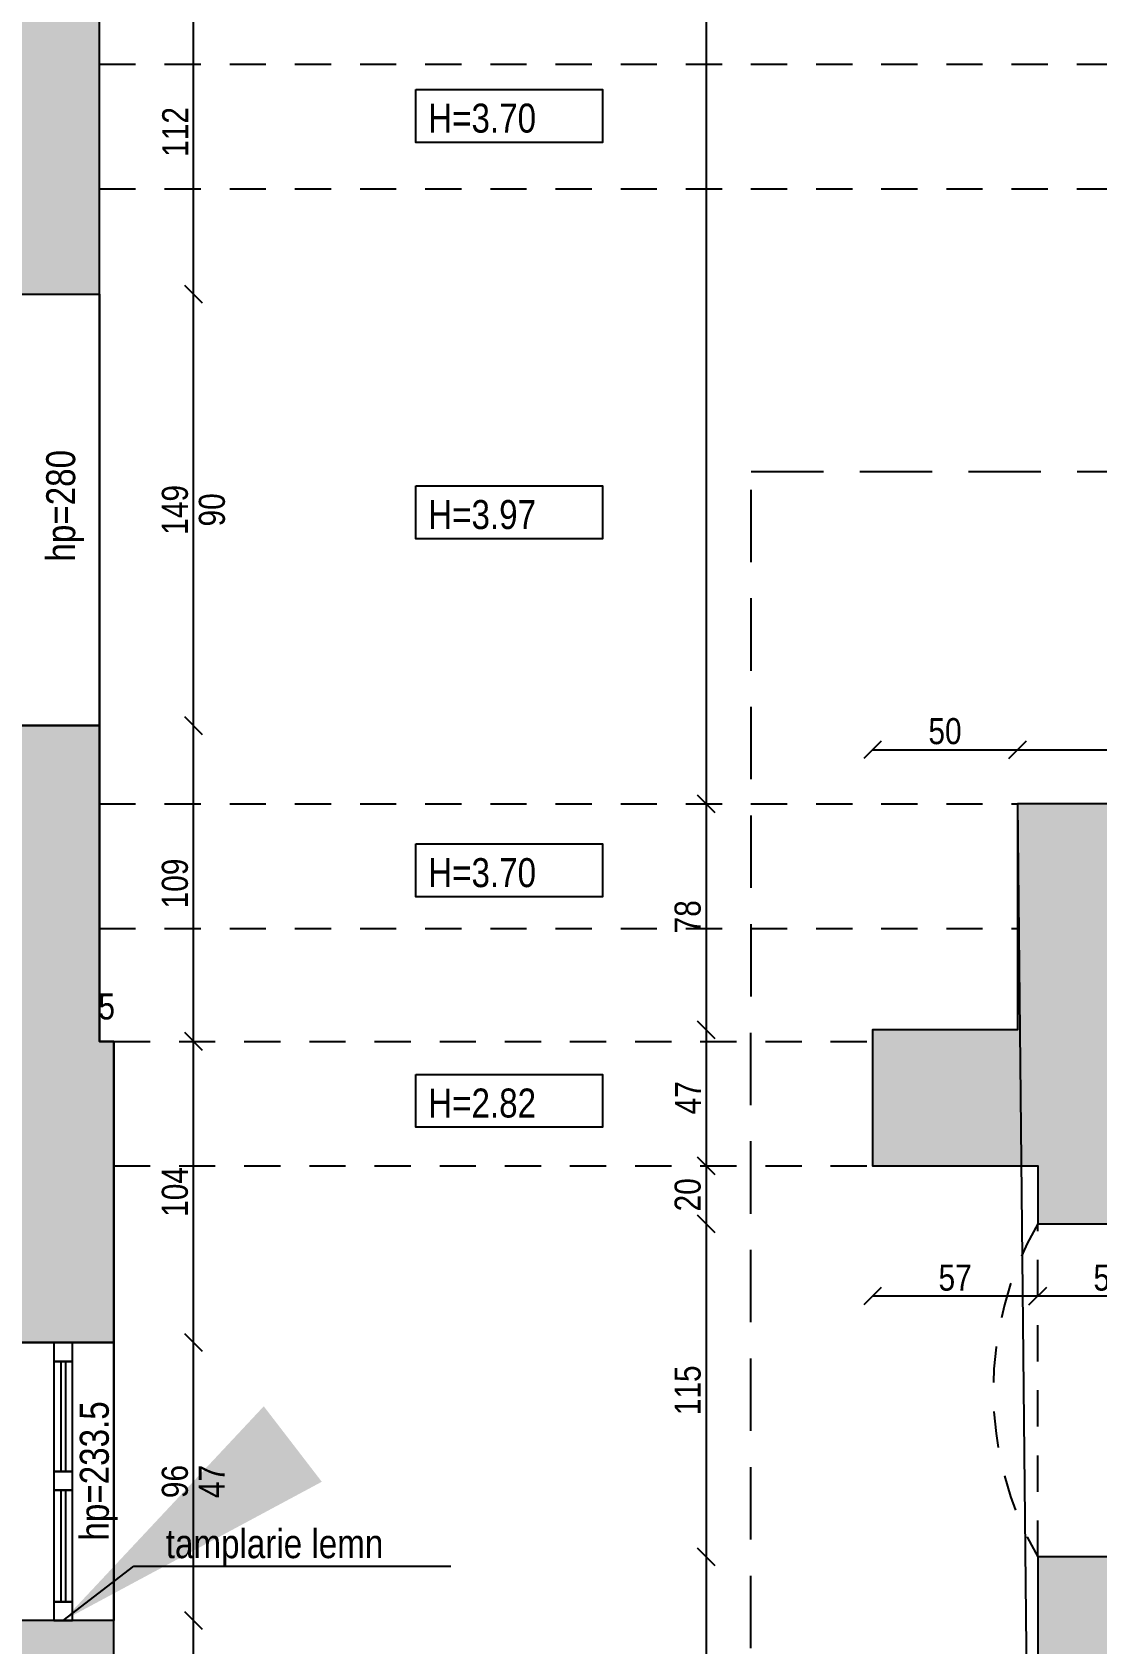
# Model space of a CAD drawing. Header units: metres. Extents: x 493 to 630, y -132 to -15.
# Drawn here: x 553.85 to 557.53, y -74.7 to -69.14 of the extents above; entities that cross this region are included whole.
import ezdxf
from ezdxf import colors
from ezdxf.entities.mleader import LeaderData, LeaderLine
from ezdxf.math import Vec2, Vec3

# ---------------------------------------------------------------- set-up
doc = ezdxf.new("R2010")
doc.units = ezdxf.units.M
doc.header["$MEASUREMENT"] = 0
doc.header["$PDMODE"] = 3
doc.linetypes.add('HIDDEN', pattern=[0.375, 0.25, -0.125])
doc.linetypes.add('HIDDEN2', pattern=[0.1875, 0.125, -0.0625])
for name, color, linetype in [('a_caramida', 2, 'Continuous'), ('a_cote_50', 9, 'Continuous'), ('a_grinzi', 253, 'HIDDEN'), ('a_pereti_hasuri', 253, 'Continuous'), ('a_scari_punctat', 40, 'HIDDEN2'), ('a_sticla', 4, 'Continuous'), ('a_tamplarie_usi', 6, 'Continuous'), ('a_text', 7, 'Continuous'), ('a_vederi', 74, 'Continuous')]:
    doc.layers.add(name, color=color, linetype=linetype)
doc.layers.add('a_suprafete', color=7, linetype='Continuous', plot=False)
doc.styles.get("Standard").update_dxf_attribs({"font": 'ARIALN.TTF'})
doc.dimstyles.new('50 cote', dxfattribs={"dimtxt": 0.09, "dimasz": 0.06, "dimexe": 0, "dimexo": 0, "dimgap": 0.018, "dimtad": 1, "dimdec": 1, "dimlfac": 100, "dimrnd": 0.5, "dimdsep": 46, "dimtxsty": 'Standard', "dimblk": 'OBLIQUE', "dimcen": 0.00045, "dimclrd": 256, "dimclrt": 4, "dimadec": 1, "dimazin": 0, "dimtfac": 1, "dimtdec": 1, "dimtix": 1, "dimtofl": 0, "dimtmove": 0, "dimatfit": 3, "dimldrblk": 'OBLIQUE', "dimfxl": 0, "dimtolj": 1, "dimtzin": 0, "dimarcsym": 0})
pattern_1 = [(45, (-4876.954644, 8292.469365), (-0.04419417382, 0.04419417382), []), (45, (-4876.91045, 8292.469365), (-0.04419417382, 0.04419417382), [0.03125, -0.015625])]

# ---------------------------------------------------------------- blocks, each defined once
blk = doc.blocks.new('_Oblique')
at = {"color": 0, "linetype": 'ByBlock', "lineweight": -2}
blk.add_line((-0.5, -0.5), (0.5, 0.5), dxfattribs=at)
blk = doc.blocks.new('*D479')
at = {"layer": 'a_cote_50', "lineweight": -2, "ltscale": 0.3}
blk.add_line((556.1808, -65.8896), (556.1808, -71.7996), dxfattribs=at)
at = {"layer": 'Defpoints', "color": 0, "ltscale": 0.3}
for p in [(556.489, -65.8896), (556.1808, -71.7996), (556.1942, -71.7996)]:
    blk.add_point(p, dxfattribs=at)
at = {"layer": 'a_cote_50', "lineweight": -2, "ltscale": 0.3, "xscale": 0.06, "yscale": 0.06, "zscale": 0.06}
for p, rotation in [((556.1808, -65.8896), 90), ((556.1808, -71.7996), 270)]:
    blk.add_blockref('_Oblique', p, dxfattribs=dict(at, rotation=rotation))
at = {"layer": 'a_cote_50', "color": 4, "ltscale": 0.3, "insert": (556.1168, -68.8446), "char_height": 0.09, "attachment_point": 5, "rotation": 90}
blk.add_mtext('\\A1;591', dxfattribs=at)
blk = doc.blocks.new('*D480')
at = {"layer": 'a_cote_50', "lineweight": -2, "ltscale": 0.3}
blk.add_line((556.1808, -71.7996), (556.1808, -72.5796), dxfattribs=at)
at = {"layer": 'Defpoints', "color": 0, "ltscale": 0.3}
for p in [(556.1942, -71.7996), (556.1808, -72.5796), (556.3904, -72.5796)]:
    blk.add_point(p, dxfattribs=at)
at = {"layer": 'a_cote_50', "lineweight": -2, "ltscale": 0.3, "xscale": 0.06, "yscale": 0.06, "zscale": 0.06}
for p, rotation in [((556.1808, -71.7996), 90), ((556.1808, -72.5796), 270)]:
    blk.add_blockref('_Oblique', p, dxfattribs=dict(at, rotation=rotation))
at = {"layer": 'a_cote_50', "color": 4, "ltscale": 0.3, "insert": (556.1168, -72.1896), "char_height": 0.09, "attachment_point": 5, "rotation": 90}
blk.add_mtext('\\A1;78', dxfattribs=at)
blk = doc.blocks.new('*D481')
at = {"layer": 'a_cote_50', "lineweight": -2, "ltscale": 0.3}
blk.add_line((556.1808, -72.5796), (556.1808, -73.0496), dxfattribs=at)
at = {"layer": 'Defpoints', "color": 0, "ltscale": 0.3}
for p in [(556.3904, -72.5796), (556.1808, -73.0496), (556.3904, -73.0496)]:
    blk.add_point(p, dxfattribs=at)
at = {"layer": 'a_cote_50', "lineweight": -2, "ltscale": 0.3, "xscale": 0.06, "yscale": 0.06, "zscale": 0.06}
for p, rotation in [((556.1808, -72.5796), 90), ((556.1808, -73.0496), 270)]:
    blk.add_blockref('_Oblique', p, dxfattribs=dict(at, rotation=rotation))
at = {"layer": 'a_cote_50', "color": 4, "ltscale": 0.3, "insert": (556.1178, -72.8146), "char_height": 0.09, "attachment_point": 5, "rotation": 90}
blk.add_mtext('\\A1;47', dxfattribs=at)
blk = doc.blocks.new('*D482')
at = {"layer": 'a_cote_50', "lineweight": -2, "ltscale": 0.3}
blk.add_line((556.1808, -73.0496), (556.1808, -73.2496), dxfattribs=at)
at = {"layer": 'Defpoints', "color": 0, "ltscale": 0.3}
for p in [(556.3904, -73.0496), (556.1808, -73.2496), (556.9604, -73.2496)]:
    blk.add_point(p, dxfattribs=at)
at = {"layer": 'a_cote_50', "lineweight": -2, "ltscale": 0.3, "xscale": 0.06, "yscale": 0.06, "zscale": 0.06}
for p, rotation in [((556.1808, -73.0496), 90), ((556.1808, -73.2496), 270)]:
    blk.add_blockref('_Oblique', p, dxfattribs=dict(at, rotation=rotation))
at = {"layer": 'a_cote_50', "color": 4, "ltscale": 0.3, "insert": (556.1168, -73.1496), "char_height": 0.09, "attachment_point": 5, "rotation": 90}
blk.add_mtext('\\A1;20', dxfattribs=at)
blk = doc.blocks.new('*D483')
at = {"layer": 'a_cote_50', "lineweight": -2, "ltscale": 0.3}
blk.add_line((556.1808, -73.2496), (556.1808, -74.3996), dxfattribs=at)
at = {"layer": 'Defpoints', "color": 0, "ltscale": 0.3}
for p in [(556.9604, -73.2496), (556.1808, -74.3996), (557.4604, -74.3996)]:
    blk.add_point(p, dxfattribs=at)
at = {"layer": 'a_cote_50', "lineweight": -2, "ltscale": 0.3, "xscale": 0.06, "yscale": 0.06, "zscale": 0.06}
for p, rotation in [((556.1808, -73.2496), 90), ((556.1808, -74.3996), 270)]:
    blk.add_blockref('_Oblique', p, dxfattribs=dict(at, rotation=rotation))
at = {"layer": 'a_cote_50', "color": 4, "ltscale": 0.3, "insert": (556.1168, -73.8246), "char_height": 0.09, "attachment_point": 5, "rotation": 90}
blk.add_mtext('\\A1;115', dxfattribs=at)
blk = doc.blocks.new('*D484')
at = {"layer": 'a_cote_50', "lineweight": -2, "ltscale": 0.3}
blk.add_line((556.1808, -74.3996), (556.1808, -78.5696), dxfattribs=at)
at = {"layer": 'Defpoints', "color": 0, "ltscale": 0.3}
for p in [(557.4604, -74.3996), (556.1808, -78.5696), (556.9604, -78.5696)]:
    blk.add_point(p, dxfattribs=at)
at = {"layer": 'a_cote_50', "lineweight": -2, "ltscale": 0.3, "xscale": 0.06, "yscale": 0.06, "zscale": 0.06}
for p, rotation in [((556.1808, -74.3996), 90), ((556.1808, -78.5696), 270)]:
    blk.add_blockref('_Oblique', p, dxfattribs=dict(at, rotation=rotation))
at = {"layer": 'a_cote_50', "color": 4, "ltscale": 0.3, "insert": (556.1176, -76.4846), "char_height": 0.09, "attachment_point": 5, "rotation": 90}
blk.add_mtext('\\A1;417', dxfattribs=at)
blk = doc.blocks.new('*D495')
at = {"layer": 'a_cote_50', "lineweight": -2, "ltscale": 0.3}
blk.add_line((554.4101, -75.7996), (554.4101, -74.6196), dxfattribs=at)
at = {"layer": 'Defpoints', "color": 0, "ltscale": 0.3}
for p in [(554.1351, -74.6196), (554.4101, -74.6196), (554.1351, -75.7996)]:
    blk.add_point(p, dxfattribs=at)
at = {"layer": 'a_cote_50', "lineweight": -2, "ltscale": 0.3, "xscale": 0.06, "yscale": 0.06, "zscale": 0.06}
for p, rotation in [((554.4101, -74.6196), 90), ((554.4101, -75.7996), 270)]:
    blk.add_blockref('_Oblique', p, dxfattribs=dict(at, rotation=rotation))
at = {"layer": 'a_cote_50', "color": 4, "ltscale": 0.3, "insert": (554.3461, -75.2096), "char_height": 0.09, "attachment_point": 5, "rotation": 90}
blk.add_mtext('\\A1;118', dxfattribs=at)
blk = doc.blocks.new('*D496')
at = {"layer": 'a_cote_50', "lineweight": -2, "ltscale": 0.3}
blk.add_line((554.4101, -74.6196), (554.4101, -73.6596), dxfattribs=at)
at = {"layer": 'Defpoints', "color": 0, "ltscale": 0.3}
for p in [(554.1351, -73.6596), (554.4101, -73.6596), (554.1351, -74.6196)]:
    blk.add_point(p, dxfattribs=at)
at = {"layer": 'a_cote_50', "lineweight": -2, "ltscale": 0.3, "xscale": 0.06, "yscale": 0.06, "zscale": 0.06}
for p, rotation in [((554.4101, -73.6596), 90), ((554.4101, -74.6196), 270)]:
    blk.add_blockref('_Oblique', p, dxfattribs=dict(at, rotation=rotation))
at = {"layer": 'a_cote_50', "color": 4, "ltscale": 0.3, "char_height": 0.09, "attachment_point": 5, "rotation": 90}
for s, insert in [('\\A1;96', (554.3461, -74.1396)), ('\\A1;47', (554.4731, -74.1396))]:
    blk.add_mtext(s, dxfattribs=dict(at, insert=insert))
blk = doc.blocks.new('*D497')
at = {"layer": 'a_cote_50', "lineweight": -2, "ltscale": 0.3}
blk.add_line((554.4101, -73.6596), (554.4101, -72.6196), dxfattribs=at)
at = {"layer": 'Defpoints', "color": 0, "ltscale": 0.3}
for p in [(554.1351, -72.6196), (554.4101, -72.6196), (554.1351, -73.6596)]:
    blk.add_point(p, dxfattribs=at)
at = {"layer": 'a_cote_50', "lineweight": -2, "ltscale": 0.3, "xscale": 0.06, "yscale": 0.06, "zscale": 0.06}
for p, rotation in [((554.4101, -72.6196), 90), ((554.4101, -73.6596), 270)]:
    blk.add_blockref('_Oblique', p, dxfattribs=dict(at, rotation=rotation))
at = {"layer": 'a_cote_50', "color": 4, "ltscale": 0.3, "insert": (554.3461, -73.1396), "char_height": 0.09, "attachment_point": 5, "rotation": 90}
blk.add_mtext('\\A1;104', dxfattribs=at)
blk = doc.blocks.new('*D498')
at = {"layer": 'a_cote_50', "lineweight": -2, "ltscale": 0.3}
blk.add_line((554.4101, -72.6196), (554.4101, -71.5296), dxfattribs=at)
at = {"layer": 'Defpoints', "color": 0, "ltscale": 0.3}
for p in [(554.0629, -71.5296), (554.4101, -71.5296), (554.1351, -72.6196)]:
    blk.add_point(p, dxfattribs=at)
at = {"layer": 'a_cote_50', "lineweight": -2, "ltscale": 0.3, "xscale": 0.06, "yscale": 0.06, "zscale": 0.06}
for p, rotation in [((554.4101, -71.5296), 90), ((554.4101, -72.6196), 270)]:
    blk.add_blockref('_Oblique', p, dxfattribs=dict(at, rotation=rotation))
at = {"layer": 'a_cote_50', "color": 4, "ltscale": 0.3, "insert": (554.3461, -72.0746), "char_height": 0.09, "attachment_point": 5, "rotation": 90}
blk.add_mtext('\\A1;109', dxfattribs=at)
blk = doc.blocks.new('*D499')
at = {"layer": 'a_cote_50', "lineweight": -2, "ltscale": 0.3}
blk.add_line((554.4101, -71.5296), (554.4101, -70.0396), dxfattribs=at)
at = {"layer": 'Defpoints', "color": 0, "ltscale": 0.3}
for p in [(554.0851, -70.0396), (554.4101, -70.0396), (554.0629, -71.5296)]:
    blk.add_point(p, dxfattribs=at)
at = {"layer": 'a_cote_50', "lineweight": -2, "ltscale": 0.3, "xscale": 0.06, "yscale": 0.06, "zscale": 0.06}
for p, rotation in [((554.4101, -70.0396), 90), ((554.4101, -71.5296), 270)]:
    blk.add_blockref('_Oblique', p, dxfattribs=dict(at, rotation=rotation))
at = {"layer": 'a_cote_50', "color": 4, "ltscale": 0.3, "char_height": 0.09, "attachment_point": 5, "rotation": 90}
for s, insert in [('\\A1;149', (554.3461, -70.7846)), ('\\A1;90', (554.474, -70.7846))]:
    blk.add_mtext(s, dxfattribs=dict(at, insert=insert))
blk = doc.blocks.new('*D500')
at = {"layer": 'a_cote_50', "lineweight": -2, "ltscale": 0.3}
blk.add_line((554.4101, -70.0396), (554.4101, -68.9196), dxfattribs=at)
at = {"layer": 'Defpoints', "color": 0, "ltscale": 0.3}
for p in [(554.0851, -68.9196), (554.4101, -68.9196), (554.0851, -70.0396)]:
    blk.add_point(p, dxfattribs=at)
at = {"layer": 'a_cote_50', "lineweight": -2, "ltscale": 0.3, "xscale": 0.06, "yscale": 0.06, "zscale": 0.06}
for p, rotation in [((554.4101, -68.9196), 90), ((554.4101, -70.0396), 270)]:
    blk.add_blockref('_Oblique', p, dxfattribs=dict(at, rotation=rotation))
at = {"layer": 'a_cote_50', "color": 4, "ltscale": 0.3, "insert": (554.3469, -69.4796), "char_height": 0.09, "attachment_point": 5, "rotation": 90}
blk.add_mtext('\\A1;112', dxfattribs=at)
blk = doc.blocks.new('*D505')
at = {"layer": 'a_cote_50', "lineweight": -2, "ltscale": 0.3}
blk.add_line((557.8251, -73.4998), (557.3251, -73.4998), dxfattribs=at)
at = {"layer": 'Defpoints', "color": 0, "ltscale": 0.3}
for p in [(557.3251, -73.2496), (557.8251, -73.2496), (557.3251, -73.4998)]:
    blk.add_point(p, dxfattribs=at)
at = {"layer": 'a_cote_50', "lineweight": -2, "ltscale": 0.3, "xscale": 0.06, "yscale": 0.06, "zscale": 0.06, "rotation": 180}
blk.add_blockref('_Oblique', (557.3251, -73.4998), dxfattribs=at)
at = {"layer": 'a_cote_50', "lineweight": -2, "ltscale": 0.3, "xscale": 0.06, "yscale": 0.06, "zscale": 0.06}
blk.add_blockref('_Oblique', (557.8251, -73.4998), dxfattribs=at)
at = {"layer": 'a_cote_50', "color": 4, "ltscale": 0.3, "insert": (557.5751, -73.4359), "char_height": 0.09, "attachment_point": 5}
blk.add_mtext('\\A1;50', dxfattribs=at)
blk = doc.blocks.new('*D506')
at = {"layer": 'a_cote_50', "lineweight": -2, "ltscale": 0.3}
blk.add_line((557.3251, -73.4998), (556.7551, -73.4998), dxfattribs=at)
at = {"layer": 'Defpoints', "color": 0, "ltscale": 0.3}
for p in [(556.7551, -73.0496), (557.3251, -73.2496), (556.7551, -73.4998)]:
    blk.add_point(p, dxfattribs=at)
at = {"layer": 'a_cote_50', "lineweight": -2, "ltscale": 0.3, "xscale": 0.06, "yscale": 0.06, "zscale": 0.06, "rotation": 180}
blk.add_blockref('_Oblique', (556.7551, -73.4998), dxfattribs=at)
at = {"layer": 'a_cote_50', "lineweight": -2, "ltscale": 0.3, "xscale": 0.06, "yscale": 0.06, "zscale": 0.06}
blk.add_blockref('_Oblique', (557.3251, -73.4998), dxfattribs=at)
at = {"layer": 'a_cote_50', "color": 4, "ltscale": 0.3, "insert": (557.0401, -73.4361), "char_height": 0.09, "attachment_point": 5}
blk.add_mtext('\\A1;57', dxfattribs=at)
blk = doc.blocks.new('*D507')
at = {"layer": 'a_cote_50', "lineweight": -2, "ltscale": 0.3}
blk.add_line((556.7551, -71.6131), (557.2551, -71.6131), dxfattribs=at)
at = {"layer": 'Defpoints', "color": 0, "ltscale": 0.3}
for p in [(557.2551, -71.6131), (556.7551, -72.5796), (557.2551, -72.5796)]:
    blk.add_point(p, dxfattribs=at)
at = {"layer": 'a_cote_50', "lineweight": -2, "ltscale": 0.3, "xscale": 0.06, "yscale": 0.06, "zscale": 0.06, "rotation": 180}
blk.add_blockref('_Oblique', (556.7551, -71.6131), dxfattribs=at)
at = {"layer": 'a_cote_50', "lineweight": -2, "ltscale": 0.3, "xscale": 0.06, "yscale": 0.06, "zscale": 0.06}
blk.add_blockref('_Oblique', (557.2551, -71.6131), dxfattribs=at)
at = {"layer": 'a_cote_50', "color": 4, "ltscale": 0.3, "insert": (557.0051, -71.5491), "char_height": 0.09, "attachment_point": 5}
blk.add_mtext('\\A1;50', dxfattribs=at)
blk = doc.blocks.new('*D508')
at = {"layer": 'a_cote_50', "lineweight": -2, "ltscale": 0.3}
blk.add_line((557.2551, -71.6131), (560.1551, -71.6131), dxfattribs=at)
at = {"layer": 'Defpoints', "color": 0, "ltscale": 0.3}
for p in [(560.1551, -71.6131), (560.1551, -71.7795), (557.2551, -72.5796)]:
    blk.add_point(p, dxfattribs=at)
at = {"layer": 'a_cote_50', "lineweight": -2, "ltscale": 0.3, "xscale": 0.06, "yscale": 0.06, "zscale": 0.06, "rotation": 180}
blk.add_blockref('_Oblique', (557.2551, -71.6131), dxfattribs=at)
at = {"layer": 'a_cote_50', "lineweight": -2, "ltscale": 0.3, "xscale": 0.06, "yscale": 0.06, "zscale": 0.06}
blk.add_blockref('_Oblique', (560.1551, -71.6131), dxfattribs=at)
at = {"layer": 'a_cote_50', "color": 4, "ltscale": 0.3, "insert": (558.7051, -71.5491), "char_height": 0.09, "attachment_point": 5}
blk.add_mtext('\\A1;290', dxfattribs=at)
blk = doc.blocks.new('*D509')
at = {"layer": 'Defpoints', "color": 0, "ltscale": 0.3}
for p in [(554.1351, -72.5635), (554.0851, -72.6196), (554.1351, -72.6196)]:
    blk.add_point(p, dxfattribs=at)
at = {"layer": 'a_cote_50', "color": 4, "ltscale": 0.3, "insert": (554.1101, -72.4997), "char_height": 0.09, "attachment_point": 5}
blk.add_mtext('\\A1;5', dxfattribs=at)

msp = doc.modelspace()

# ---------------------------------------------------------------- hatches: boundary and pattern name
at = {"layer": 'a_pereti_hasuri', "ltscale": 0.3}
h = msp.add_hatch(dxfattribs=at)
h.set_pattern_fill('ANSI33', color=256, scale=0.25, style=0)
h.set_pattern_definition(pattern_1)
edge = h.paths.add_edge_path()
edge.add_line((553.5851, -64.0309), (553.5851, -64.8596))
edge.add_line((553.5851, -64.8596), (554.0851, -64.8596))
edge.add_line((554.0851, -64.8596), (554.0851, -64.4396))
edge.add_line((554.0851, -64.4396), (558.4151, -64.4396))
edge.add_line((558.4151, -64.4396), (558.4151, -65.8896))
edge.add_line((558.4151, -65.8896), (560.1551, -65.8896))
edge.add_line((560.1551, -65.8896), (560.1551, -71.7996))
edge.add_line((560.1551, -71.7996), (557.2551, -71.7996))
edge.add_line((557.2551, -71.7996), (557.2551, -72.5796))
edge.add_line((557.2551, -72.5796), (556.7551, -72.5796))
edge.add_line((556.7551, -72.5796), (556.7551, -73.0496))
edge.add_line((556.7551, -73.0496), (557.3251, -73.0496))
edge.add_line((557.3251, -73.0496), (557.3251, -73.2496))
edge.add_line((557.3251, -73.2496), (557.8251, -73.2496))
edge.add_line((557.8251, -73.2496), (557.8251, -74.3996))
edge.add_line((557.8251, -74.3996), (557.3251, -74.3996))
edge.add_line((557.3251, -74.3996), (557.3251, -78.5696))
edge.add_line((557.3251, -78.5696), (556.5351, -78.5696))
edge.add_line((556.5351, -78.5696), (556.5351, -79.5396))
edge.add_line((556.5351, -79.5396), (556.3651, -79.5396))
edge.add_line((556.3651, -79.5396), (556.3651, -79.9896))
edge.add_line((556.3651, -79.9896), (554.8351, -79.9896))
edge.add_line((554.8351, -79.9896), (554.8351, -79.5396))
edge.add_line((554.8351, -79.5396), (554.1851, -79.5396))
edge.add_line((554.1851, -79.5396), (554.1851, -78.8996))
edge.add_line((554.1851, -78.8996), (553.7851, -78.8996))
edge.add_line((553.7851, -78.8996), (553.7851, -79.3896))
edge.add_line((553.7851, -79.3896), (553.7853, -80.4846))
edge.add_line((553.7853, -80.4846), (554.2605, -80.4846))
edge.add_line((554.2605, -80.4846), (554.2605, -80.1046))
edge.add_line((554.2605, -80.1046), (560.5705, -80.1046))
edge.add_line((560.5705, -80.1046), (560.5705, -80.0946))
edge.add_line((560.5705, -80.0946), (560.6605, -80.0946))
edge.add_line((560.6605, -80.0946), (560.9305, -79.8546))
edge.add_line((560.9305, -79.8546), (560.9305, -75.4046))
edge.add_line((560.9305, -75.4046), (561.3189, -75.4046))
edge.add_line((561.3189, -75.4046), (561.3205, -74.5846))
edge.add_line((561.3205, -74.5846), (560.8355, -74.5846))
edge.add_line((560.8355, -74.5846), (560.8355, -73.9843))
edge.add_line((560.8355, -73.9843), (560.5922, -73.9843))
edge.add_line((560.5922, -73.9843), (560.5922, -74.0643))
edge.add_line((560.5922, -74.0643), (560.1022, -74.0643))
edge.add_line((560.1022, -74.0643), (560.1022, -74.5943))
edge.add_line((560.1022, -74.5943), (559.7172, -74.5943))
edge.add_line((559.7172, -74.5943), (559.7172, -74.7343))
edge.add_line((559.7172, -74.7343), (559.9022, -74.7343))
edge.add_line((559.9022, -74.7343), (559.9022, -75.3843))
edge.add_line((559.9022, -75.3843), (560.3822, -75.3843))
edge.add_line((560.3822, -75.3843), (560.3822, -79.8543))
edge.add_line((560.3822, -79.8543), (557.9322, -79.8543))
edge.add_line((557.9322, -79.8543), (557.9322, -75.3843))
edge.add_line((557.9322, -75.3843), (558.6822, -75.3843))
edge.add_line((558.6822, -75.3843), (558.6822, -74.7343))
edge.add_line((558.6822, -74.7343), (558.8772, -74.7343))
edge.add_line((558.8772, -74.7343), (558.8772, -74.5943))
edge.add_line((558.8772, -74.5943), (557.8972, -74.5943))
edge.add_line((557.8972, -74.5943), (557.8972, -72.4143))
edge.add_line((557.8972, -72.4143), (558.4263, -72.4143))
edge.add_line((558.4263, -72.4143), (558.4263, -72.2143))
edge.add_line((558.4263, -72.2143), (559.6263, -72.2143))
edge.add_line((559.6263, -72.2143), (559.6262, -72.4157))
edge.add_line((559.6262, -72.4157), (559.9886, -72.4143))
edge.add_line((559.9886, -72.4143), (560.1072, -72.7643))
edge.add_line((560.1072, -72.7643), (560.1072, -72.9543))
edge.add_line((560.1072, -72.9543), (560.5922, -72.9543))
edge.add_line((560.5922, -72.9543), (560.5922, -73.0343))
edge.add_line((560.5922, -73.0343), (560.8355, -73.0343))
edge.add_line((560.8355, -73.0343), (560.8355, -72.7243))
edge.add_line((560.8355, -72.7243), (562.8755, -72.7243))
edge.add_line((562.8755, -72.7243), (562.8755, -74.6143))
edge.add_line((562.8755, -74.6143), (562.4205, -74.6143))
edge.add_line((562.4205, -74.6143), (562.4205, -75.4343))
edge.add_line((562.4205, -75.4343), (562.9905, -75.4343))
edge.add_line((562.9905, -75.4343), (562.9905, -77.9346))
edge.add_line((562.9905, -77.9346), (563.3205, -77.9346))
edge.add_line((563.3205, -77.9346), (563.3205, -75.4543))
edge.add_line((563.3205, -75.4543), (564.3507, -75.4543))
edge.add_line((564.3507, -75.4543), (564.3507, -74.9543))
edge.add_arc((564.8611, -76.0494), 1.2082, 63.4858, 114.9902, ccw=False)
edge.add_line((565.4005, -74.9682), (565.4005, -75.4543))
edge.add_line((565.4005, -75.4543), (570.1405, -75.4543))
edge.add_line((570.1405, -75.4543), (570.1405, -77.0396))
edge.add_line((570.1405, -77.0396), (570.8655, -77.0396))
edge.add_line((570.8655, -77.0396), (570.8655, -74.7411))
edge.add_line((570.8655, -74.7411), (570.6253, -74.7411))
edge.add_line((570.6253, -74.7411), (570.6253, -73.8333))
edge.add_line((570.6253, -73.8333), (569.7451, -73.8333))
edge.add_line((569.7451, -73.8333), (569.7451, -74.5033))
edge.add_line((569.7451, -74.5033), (563.8051, -74.5033))
edge.add_line((563.8051, -74.5033), (563.8051, -70.1633))
edge.add_line((563.8051, -70.1633), (562.9151, -70.1633))
edge.add_line((562.9151, -70.1633), (562.9151, -70.1933))
edge.add_line((562.9151, -70.1933), (562.9151, -72.3733))
edge.add_line((562.9151, -72.3733), (560.8151, -72.3733))
edge.add_line((560.8151, -72.3733), (560.8151, -70.2533))
edge.add_line((560.8151, -70.2533), (560.8151, -63.7033))
edge.add_line((560.8151, -63.7033), (561.1751, -63.7033))
edge.add_line((561.1751, -63.7033), (561.1751, -63.3461))
edge.add_line((561.1751, -63.3461), (560.7751, -63.3461))
edge.add_line((560.7751, -63.3461), (560.7751, -63.0761))
edge.add_line((560.7751, -63.0761), (560.1051, -63.0761))
edge.add_line((560.1051, -63.0761), (560.1051, -63.5161))
edge.add_line((560.1051, -63.5161), (552.9251, -63.5161))
edge.add_line((552.9251, -63.5161), (552.9251, -62.9761))
edge.add_line((552.9251, -62.9761), (552.4201, -62.9761))
edge.add_line((552.4201, -62.9761), (552.4276, -64.0296))
edge.add_line((552.4276, -64.0296), (553.5851, -64.0296))
h = msp.add_hatch(dxfattribs=at)
h.set_pattern_fill('ANSI33', color=256, scale=0.25, style=0)
h.set_pattern_definition(pattern_1)
h.paths.add_polyline_path([(554.1851, -77.9396), (554.1851, -76.7596), (553.7851, -76.7596), (553.7851, -77.9396)])
h.paths.add_polyline_path([(553.7851, -74.6196), (553.7851, -75.7996), (554.1351, -75.7996), (554.1351, -74.6196)])
h.paths.add_polyline_path([(553.7851, -73.6596), (553.7851, -72.7776), (553.5851, -72.7776), (553.5851, -71.5296), (554.0851, -71.5296), (554.0851, -72.6196), (554.1351, -72.6196), (554.1351, -73.6596)])
h.paths.add_polyline_path([(553.5851, -70.0396), (554.0851, -70.0396), (554.0851, -68.9196), (553.5851, -68.9196)])
h.paths.add_polyline_path([(553.5851, -67.4596), (554.0851, -67.4596), (554.0851, -66.3296), (553.5851, -66.3296)])

# ---------------------------------------------------------------- linework, layer by layer
at = {"layer": 'a_caramida', "ltscale": 0.3}
msp.add_lwpolyline([(553.5851, -64.0296), (553.5851, -64.8596), (554.0851, -64.8596), (554.0851, -64.4396), (558.4151, -64.4396), (558.4151, -65.8896), (560.1551, -65.8896), (560.1551, -71.7996), (557.2551, -71.7996), (557.2551, -72.5796), (556.7551, -72.5796), (556.7551, -73.0496), (557.3251, -73.0496), (557.3251, -73.2496), (557.8251, -73.2496), (557.8251, -74.3996), (557.3251, -74.3996), (557.3251, -78.5696)], dxfattribs=at)
for points in [[(553.5851, -70.0396), (554.0851, -70.0396), (554.0851, -68.9196), (553.5851, -68.9196)], [(553.7851, -73.6596), (553.7851, -72.7776), (553.5851, -72.7776), (553.5851, -71.5296), (554.0851, -71.5296), (554.0851, -72.6196), (554.1351, -72.6196), (554.1351, -73.6596)], [(553.7851, -74.6196), (553.7851, -75.7996), (554.1351, -75.7996), (554.1351, -74.6196)]]:
    msp.add_lwpolyline(points, close=True, dxfattribs=at)
at = {"layer": 'a_cote_50', "ltscale": 0.3}
msp.add_lwpolyline([(568.7453, -89.1211), (570.9453, -89.1211), (570.9453, -40.2745), (567.4818, -40.5631), (568.5645, -28.8028), (539.9527, -21.8688), (539.835, -22.3547), (536.1514, -21.462), (536.2469, -30.2915), (538.1811, -30.7603), (536.881, -36.125), (548.6367, -38.9739), (557.2625, -41.0914), (557.2618, -51.3164), (560.1356, -51.3166), (560.1356, -58.222), (560.1356, -71.7996), (557.2551, -71.7996), (557.3251, -78.5696), (553.7851, -78.5696), (553.7851, -89.1211), (570.9453, -89.1211)], dxfattribs=at)
at = {"layer": 'a_grinzi', "ltscale": 0.5}
msp.add_line((557.3251, -74.3996), (557.3251, -73.2496), dxfattribs=at)
for points in [[(554.0851, -69.2457), (560.1551, -69.2457)], [(554.0851, -69.6757), (560.1551, -69.6757)], [(554.0851, -71.7996), (557.2551, -71.7996)], [(554.0851, -72.2296), (557.2551, -72.2296)], [(554.1351, -72.6196), (556.7551, -72.6196)], [(554.1351, -73.0496), (556.7551, -73.0496)]]:
    msp.add_lwpolyline(points, dxfattribs=at)
msp.add_arc((558.3255, -73.8246), 1.1538, 150.1101, 209.8899, dxfattribs=at)
at = {"layer": 'a_scari_punctat', "ltscale": 2}
msp.add_lwpolyline([(524.9835, -78.4648), (556.3323, -78.4648), (556.336, -70.6526), (559.1467, -70.6526), (559.1467, -65.0296), (551.443, -65.0296), (551.443, -57.3703), (559.143, -57.3703), (559.1431, -52.0265), (556.4463, -52.0265), (556.4099, -41.0734)], dxfattribs=at)
at = {"layer": 'a_sticla', "ltscale": 0.3}
for points in [[(553.9527, -74.1046), (553.9527, -73.7248), (553.9675, -73.7248), (553.9675, -74.1046)], [(553.9527, -74.5544), (553.9527, -74.1696), (553.9675, -74.1696), (553.9675, -74.5544)]]:
    msp.add_lwpolyline(points, close=True, dxfattribs=at)
at = {"layer": 'a_suprafete', "ltscale": 0.3}
msp.add_lwpolyline([(554.0851, -64.4396), (558.4151, -64.4396), (558.4151, -65.8896), (560.1551, -65.8896), (560.1551, -71.7996), (557.2551, -71.7996), (557.2551, -72.5796), (556.7551, -72.5796), (556.7551, -73.0496), (557.3251, -73.0496), (557.3251, -73.2496), (557.8251, -73.2496), (557.8251, -74.3996), (557.3251, -74.3996), (557.3251, -78.5696), (556.5351, -78.5696), (556.5351, -79.5396), (554.1851, -79.5396), (554.1851, -76.7596), (554.1351, -76.7596), (554.1351, -72.6196), (554.0851, -72.6196)], close=True, dxfattribs=at)
at = {"layer": 'a_tamplarie_usi', "ltscale": 0.3}
for points in [[(553.9926, -73.6596), (553.9276, -73.6596), (553.9276, -73.7246), (553.9926, -73.7246)], [(553.9926, -74.1046), (553.9276, -74.1046), (553.9276, -74.1696), (553.9926, -74.1696)], [(553.9926, -74.5546), (553.9276, -74.5546), (553.9276, -74.6196), (553.9926, -74.6196)]]:
    msp.add_lwpolyline(points, close=True, dxfattribs=at)
at = {"layer": 'a_text'}
for points in [[(555.1775, -69.333), (555.8222, -69.333), (555.8222, -69.5158), (555.1775, -69.5158)], [(555.1775, -70.7018), (555.8222, -70.7018), (555.8222, -70.8845), (555.1775, -70.8845)], [(555.1775, -71.9382), (555.8222, -71.9382), (555.8222, -72.1209), (555.1775, -72.1209)], [(555.1775, -72.7337), (555.8222, -72.7337), (555.8222, -72.9164), (555.1775, -72.9164)]]:
    msp.add_lwpolyline(points, close=True, dxfattribs=at)
at = {"layer": 'a_vederi', "ltscale": 0.3}
for points in [[(554.0851, -71.5296), (553.5851, -71.5296), (553.5851, -70.0396), (554.0851, -70.0396)], [(554.1351, -74.6196), (553.7851, -74.6196), (553.7851, -73.6596), (554.1351, -73.6596)], [(553.9926, -74.1046), (553.9926, -73.7246), (553.9276, -73.7246), (553.9276, -74.1046)], [(553.9926, -74.5544), (553.9926, -74.1696), (553.9276, -74.1696), (553.9276, -74.5544)]]:
    msp.add_lwpolyline(points, close=True, dxfattribs=at)

# ---------------------------------------------------------------- texts
at = {"layer": 'a_text', "char_height": 0.1, "width": 1.87247, "attachment_point": 7}
for s, insert in [('\\A1;H=3.70', (555.2204, -69.4833)), ('\\A1;H=3.97', (555.2204, -70.8521)), ('\\A1;H=3.70', (555.2204, -72.0885)), ('\\A1;H=2.82', (555.2204, -72.884))]:
    msp.add_mtext(s, dxfattribs=dict(at, insert=insert))
at = {"layer": 'a_text', "char_height": 0.1, "width": 1.87247, "attachment_point": 7, "rotation": 90}
for s, insert in [('hp=280', (554.0315, -70.9631)), ('hp=233.5', (554.1476, -74.3434))]:
    msp.add_mtext(s, dxfattribs=dict(at, insert=insert))

# ---------------------------------------------------------------- dimensions: what is measured, and where the dimension line sits
at = {"layer": 'a_cote_50', "ltscale": 0.3}
for base, p1, p2, picture, middle in [((556.1808, -71.7996), (556.489, -65.8896), (556.1942, -71.7996), '*D479', (556.1168, -68.8446)), ((554.4101, -68.9196), (554.0851, -70.0396), (554.0851, -68.9196), '*D500', (554.3469, -69.4796)), ((554.4101, -71.5296), (554.1351, -72.6196), (554.0629, -71.5296), '*D498', (554.3461, -72.0746)), ((556.1808, -72.5796), (556.1942, -71.7996), (556.3904, -72.5796), '*D480', (556.1168, -72.1896)), ((556.1808, -73.0496), (556.3904, -72.5796), (556.3904, -73.0496), '*D481', (556.1178, -72.8146)), ((554.4101, -72.6196), (554.1351, -73.6596), (554.1351, -72.6196), '*D497', (554.3461, -73.1396)), ((556.1808, -73.2496), (556.3904, -73.0496), (556.9604, -73.2496), '*D482', (556.1168, -73.1496)), ((556.1808, -74.3996), (556.9604, -73.2496), (557.4604, -74.3996), '*D483', (556.1168, -73.8246)), ((556.1808, -78.5696), (557.4604, -74.3996), (556.9604, -78.5696), '*D484', (556.1176, -76.4846)), ((554.4101, -74.6196), (554.1351, -75.7996), (554.1351, -74.6196), '*D495', (554.3461, -75.2096))]:
    dim = msp.add_linear_dim(base=base, p1=p1, p2=p2, angle=90, dimstyle='50 cote', override={"dimtmove": 1}, dxfattribs=at)
    dim.commit()
    dim.dimension.update_dxf_attribs({"geometry": picture, "text_midpoint": middle})
for base, p1, p2, text, picture, middle in [((554.4101, -70.0396), (554.0629, -71.5296), (554.0851, -70.0396), '<>\\X90', '*D499', (554.4101, -70.7846)), ((554.4101, -73.6596), (554.1351, -74.6196), (554.1351, -73.6596), '<>\\X47', '*D496', (554.4101, -74.1396))]:
    dim = msp.add_linear_dim(base=base, p1=p1, p2=p2, angle=90, text=text, dimstyle='50 cote', override={"dimtmove": 1}, dxfattribs=at)
    dim.commit()
    dim.dimension.update_dxf_attribs({"geometry": picture, "text_midpoint": middle})
for base, p1, p2, picture, middle in [((557.2551, -71.6131), (556.7551, -72.5796), (557.2551, -72.5796), '*D507', (557.0051, -71.5491)), ((554.1351, -72.5635), (554.0851, -72.6196), (554.1351, -72.6196), '*D509', (554.1101, -72.4997)), ((557.3251, -73.4998), (557.8251, -73.2496), (557.3251, -73.2496), '*D505', (557.5751, -73.4359))]:
    dim = msp.add_linear_dim(base=base, p1=p1, p2=p2, dimstyle='50 cote', dxfattribs=at)
    dim.commit()
    dim.dimension.update_dxf_attribs({"geometry": picture, "text_midpoint": middle})
for base, p1, p2, picture, middle in [((560.1551, -71.6131), (557.2551, -72.5796), (560.1551, -71.7795), '*D508', (558.7051, -71.5491)), ((556.7551, -73.4998), (557.3251, -73.2496), (556.7551, -73.0496), '*D506', (557.0401, -73.4361))]:
    dim = msp.add_linear_dim(base=base, p1=p1, p2=p2, dimstyle='50 cote', override={"dimtmove": 1}, dxfattribs=at)
    dim.commit()
    dim.dimension.update_dxf_attribs({"geometry": picture, "text_midpoint": middle})

# ---------------------------------------------------------------- leaders
ml = msp.add_multileader_mtext('Standard')
ml.set_content('tamplarie lemn', color=256)
ml.set_leader_properties()
ml.build(insert=Vec2(0, 0))
ml.multileader.update_dxf_attribs({"text_left_attachment_type": 6, "text_right_attachment_type": 6, "dogleg_length": 0.1, "arrow_head_size": 0})
ctx = ml.context
ctx.base_point, ctx.char_height, ctx.arrow_head_size, ctx.landing_gap_size, ctx.plane_origin = Vec3(554.3042, -74.4319), 0.1, 0, 0.01, Vec3(553.9601, -74.6196)
ctx.left_attachment, ctx.right_attachment = 6, 6
notes = []
notes.append((ctx, [(1, (1, 1, 0), (554.2042, -74.4319), (1, 0), 0.1, [(0, [(553.9601, -74.6196)], 0, [])])]))
ctx.mtext.insert, ctx.mtext.flow_direction = Vec3(554.3142, -74.3041), 5
for ctx, leaders in notes:
    for number, flags, end, landing, length, lines in leaders:
        leader = LeaderData()
        leader.index, (leader.has_last_leader_line, leader.has_dogleg_vector, leader.attachment_direction) = number, flags
        leader.last_leader_point, leader.dogleg_vector, leader.dogleg_length = Vec3(end), Vec3(landing), length
        for number, points, colour, breaks in lines:
            line = LeaderLine()
            line.index, line.vertices, line.color, line.breaks = number, Vec3.list(points), colors.encode_raw_color(colour), breaks
            leader.lines.append(line)
        ctx.leaders.append(leader)

doc.saveas('drawing.dxf')
